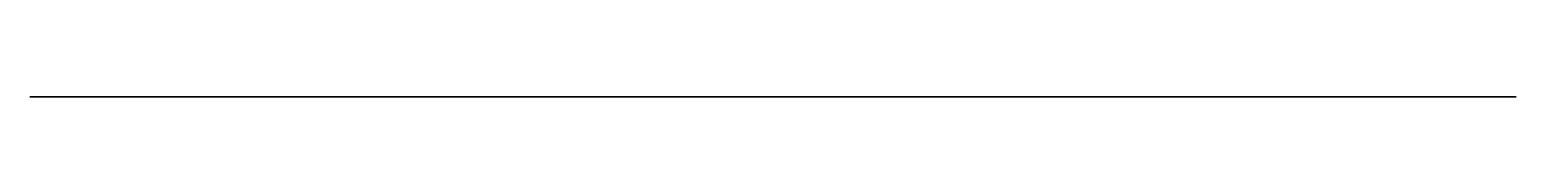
# Model space of a CAD drawing. Header units: millimetres. Extents: x 368.1 to 393.5, y 0 to 0.
import ezdxf

# ---------------------------------------------------------------- set-up
doc = ezdxf.new("R2010")
doc.units = ezdxf.units.MM
doc.layers.add('Sketch009', color=7, linetype='CONTINUOUS')

msp = doc.modelspace()

# ---------------------------------------------------------------- linework, layer by layer
at = {"layer": 'Sketch009'}
for p, q in [((368.059, 0, 551.311), (393.459, 0, 551.311)), ((393.459, 0, 195.711), (368.059, 0, 195.711)), ((368.059, 0, 195.711), (368.059, 0, 551.311)), ((393.459, 0, 551.311), (393.459, 0, 195.711))]:
    msp.add_line(p, q, dxfattribs=at)

doc.saveas('drawing.dxf')
